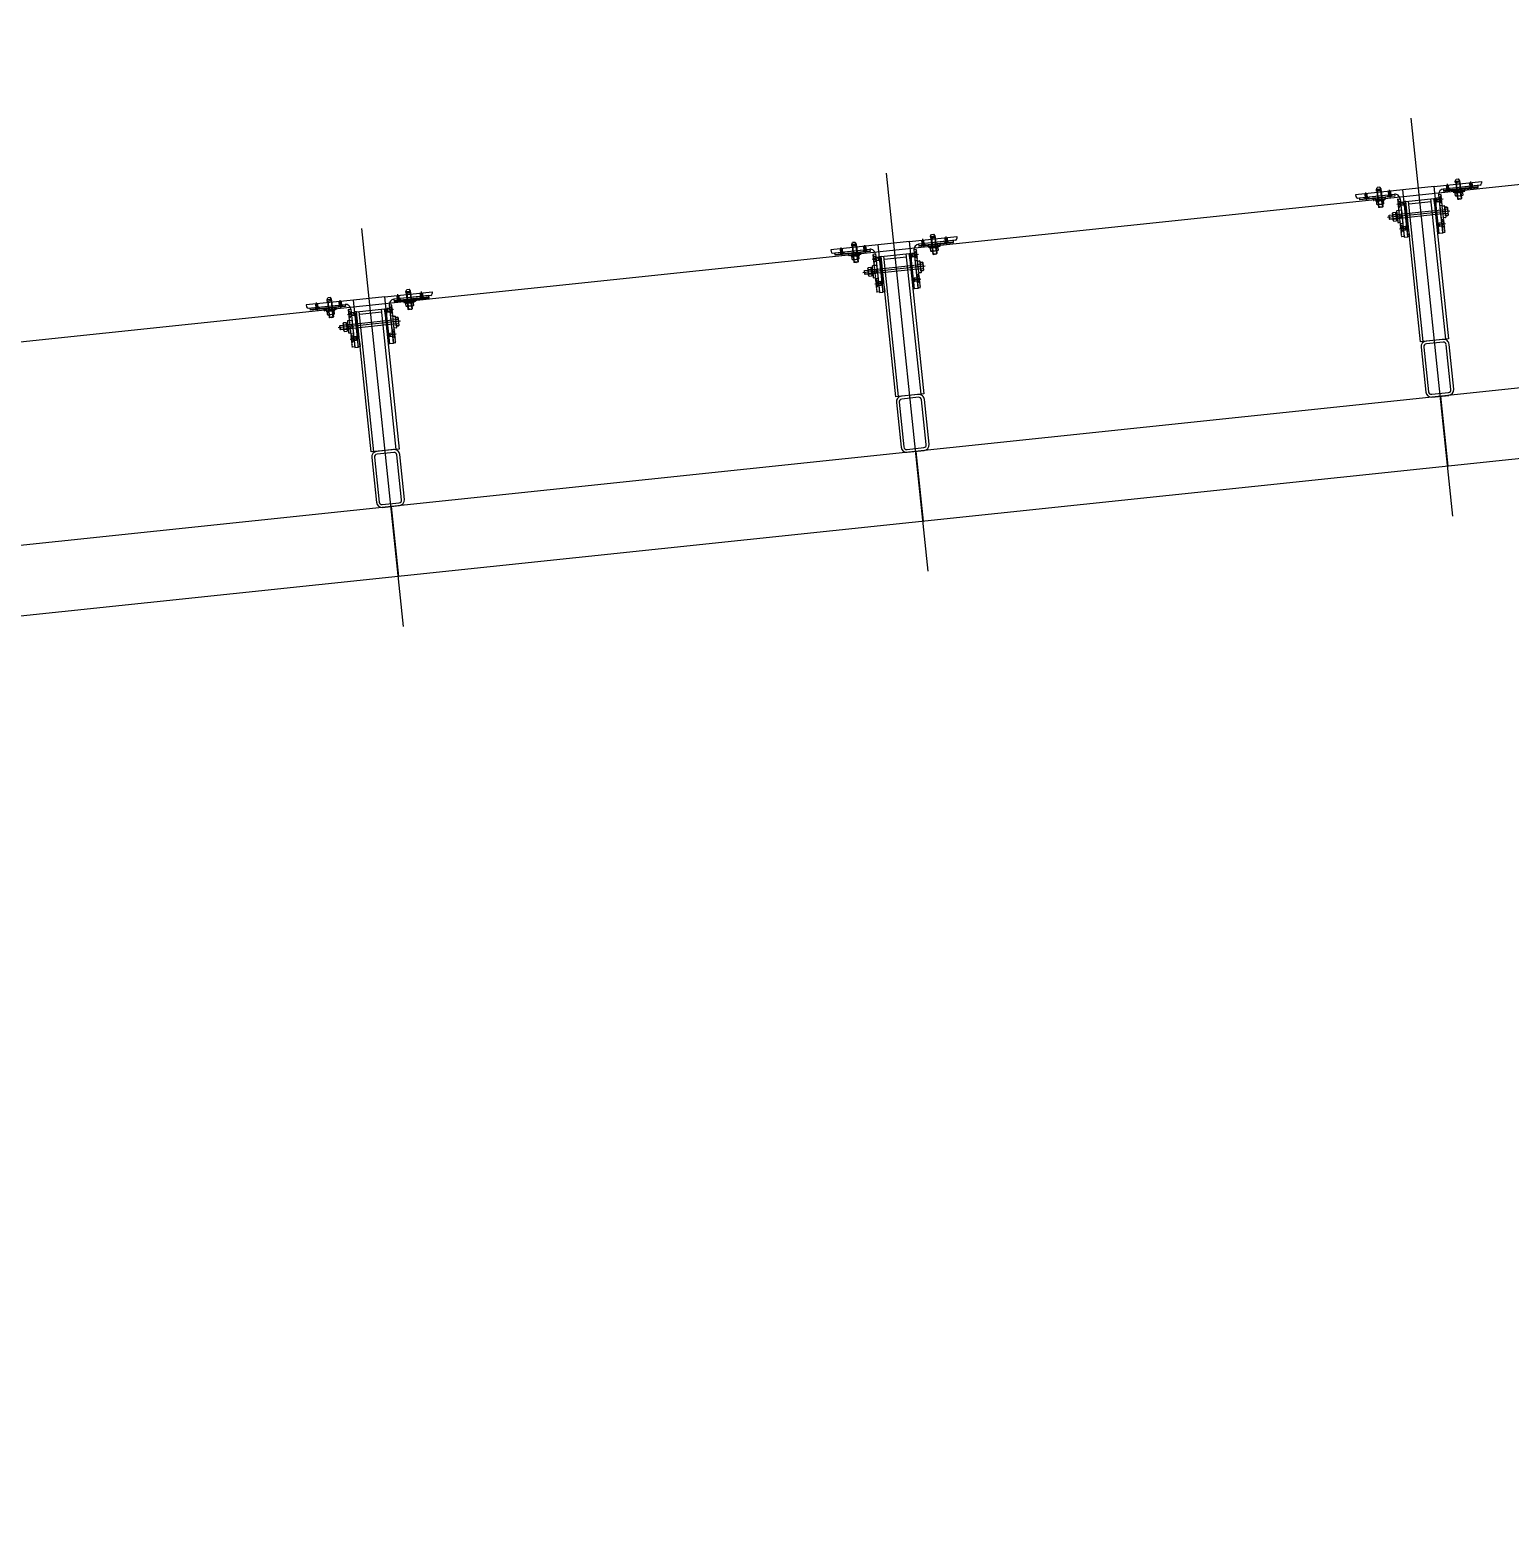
# Model space of a CAD drawing. Extents: x 809487 to 809680, y 818779 to 819225.
# Drawn here: x 809560.09 to 809564.299, y 818960.345 to 818964.567 of the extents above; entities that cross this region are included whole.
import ezdxf

# ---------------------------------------------------------------- set-up
doc = ezdxf.new("R2010")
doc.units = 0
for name, color, linetype in [('Default', 7, 'Continuous'), ('F-Glazing', 7, 'Continuous'), ('MAJ223__', 7, 'Continuous'), ('MAJ292_1', 7, 'Continuous'), ('MAJ292__', 7, 'Continuous'), ('MAJ314__scope', 7, 'Continuous'), ('MAJ318__', 7, 'Continuous'), ('MAJ322__', 7, 'Continuous'), ('MAJ325__', 7, 'Continuous'), ('MAJ520__', 7, 'Continuous'), ('WELDING', 7, 'Continuous')]:
    doc.layers.add(name, color=color, linetype=linetype)

# ---------------------------------------------------------------- blocks, each defined once
blk = doc.blocks.new('A$C62E2240C')
at = {"layer": 'MAJ223__'}
for p, q in [((-0.005, -0.01), (0.0181, -0.01)), ((0.005, -0.0058), (0.0135, -0.0058)), ((0.005, -0.0142), (0.0135, -0.0142)), ((0.0127, -0.005), (0.0127, -0.015))]:
    blk.add_line(p, q, dxfattribs=at)
blk.add_lwpolyline([(0, 0), (0.005, -0.005), (0.005, -0.015), (0, -0.02)], close=True, dxfattribs=at)
for points in [[(0, -0.0113), (0.0033, -0.0113), (0.0033, -0.0088), (0, -0.0088)], [(0.005, -0.005), (0.0127, -0.005), (0.0135, -0.0058), (0.0135, -0.0142), (0.0127, -0.015), (0.005, -0.015)]]:
    blk.add_lwpolyline(points, dxfattribs=at)
blk = doc.blocks.new('TM12NUT')
at = {"layer": 'Default'}
for p, q in [((0.0078, 0), (-0.0078, 0)), ((-0.0104, -0.0015), (-0.0104, -0.0085)), ((-0.0078, -0.01), (0.0078, -0.01)), ((-0.0052, -0.0085), (-0.0052, -0.0015)), ((0.0052, -0.0085), (0.0052, -0.0015)), ((0.0104, -0.0085), (0.0104, -0.0015))]:
    blk.add_line(p, q, dxfattribs=at)
for centre, radius, start, end in [((0, -0.0098), 0.00979, 57.7958, 122.2042), ((0.0078, -0.003), 0.00301, 30, 150), ((-0.0078, -0.003), 0.00301, 30, 150), ((-0.0078, -0.007), 0.00301, 210, 330), ((0, -0.0002), 0.00979, 237.7958, 302.2042), ((0.0078, -0.007), 0.00301, 210, 330)]:
    blk.add_arc(centre, radius, start, end, dxfattribs=at)
blk = doc.blocks.new('M12_WASH')
at = {"layer": 'Default'}
for p, q in [((0.0025, 0.0016), (0, 0.0009)), ((0, -0.0016), (0.0025, -0.0009))]:
    blk.add_line(p, q, dxfattribs=at)
blk.add_lwpolyline([(0, -0.012), (0.0025, -0.012), (0.0025, 0.012), (0, 0.012)], close=True, dxfattribs=at)
blk = doc.blocks.new('A$C392C4054')
at = {"layer": 'Default'}
for p, q in [((0.013, 0.05), (0, 0.05)), ((0.013, 0.047), (0, 0.047)), ((0.0016, 0.0468), (0.0016, 0)), ((0.0114, 0.0468), (0.0114, 0))]:
    blk.add_line(p, q, dxfattribs=at)
at = {"layer": 'MAJ292_1'}
for p, q in [((0.0005, 0.047), (0.0005, 0.0468)), ((0.0125, 0.047), (0.0125, 0.0468))]:
    blk.add_line(p, q, dxfattribs=at)
at = {"layer": 'MAJ318__'}
for p, q in [((0, 0.0517), (0.003, 0.057)), ((0, 0.0468), (0, 0.0517)), ((0.013, 0.0515), (0, 0.0515)), ((0.013, 0.0468), (0, 0.0468)), ((0.0005, 0.0468), (0.0005, 0.0011)), ((0.01, 0.057), (0.003, 0.057)), ((0.013, 0.0517), (0.01, 0.057)), ((0.0125, 0.0468), (0.0125, 0.0011)), ((0.013, 0.0468), (0.013, 0.0517)), ((0.0005, 0.0011), (0.0016, 0)), ((0.0125, 0.0011), (0.0005, 0.0011)), ((0.0054, 0), (0.0016, 0)), ((0.0065, 0.0011), (0.0054, 0)), ((0.0065, 0.0011), (0.0076, 0)), ((0.0114, 0), (0.0076, 0)), ((0.0114, 0), (0.0125, 0.0011))]:
    blk.add_line(p, q, dxfattribs=at)
blk = doc.blocks.new('M06MC13')
at = {"layer": 'Default'}
for p, q in [((-0.005, 0), (0.018, 0)), ((0.003, 0.0025), (0.013, 0.0025)), ((0.0125, -0.003), (0.0125, 0.003)), ((0.003, -0.0025), (0.013, -0.0025))]:
    blk.add_line(p, q, dxfattribs=at)
blk.add_lwpolyline([(0, -0.006), (0.003, -0.003), (0.003, 0.003), (0, 0.006)], close=True, dxfattribs=at)
for points in [[(0, 0.00075), (0.002, 0.00075), (0.002, -0.00075), (0, -0.00075)], [(0.003, -0.003), (0.0125, -0.003), (0.013, -0.0025), (0.013, 0.0025), (0.0125, 0.003), (0.003, 0.003)]]:
    blk.add_lwpolyline(points, dxfattribs=at)
blk = doc.blocks.new('M12HB160')
at = {"layer": 'Default'}
for p, q in [((-0.013, 0), (0.165, 0)), ((0.125, 0.005), (0.16, 0.005)), ((0.159, -0.006), (0.159, 0.006)), ((0.125, -0.005), (0.16, -0.005))]:
    blk.add_line(p, q, dxfattribs=at)
blk.add_lwpolyline([(-0.0065, -0.012), (-0.008, -0.0105), (-0.008, 0.0105), (-0.0065, 0.012), (0, 0.012), (0, -0.012)], close=True, dxfattribs=at)
for points in [[(-0.0064, 0.006), (0, 0.006), (0, 0.012), (-0.0064, 0.012)], [(0, -0.006), (0.159, -0.006), (0.16, -0.005), (0.16, 0.005), (0.159, 0.006), (0, 0.006)], [(0.124, -0.006), (0.125, -0.005), (0.125, 0.005), (0.124, 0.006)], [(-0.0064, -0.012), (0, -0.012), (0, -0.006), (-0.0064, -0.006)]]:
    blk.add_lwpolyline(points, dxfattribs=at)
for centre, radius, start, end in [((-0.0044, 0.009), 0.0036, 123.6264, 236.3736), ((0.004, 0), 0.012, 150, 210), ((-0.0044, -0.009), 0.0036, 123.6264, 236.3736)]:
    blk.add_arc(centre, radius, start, end, dxfattribs=at)
blk = doc.blocks.new('M12_NUT1')
at = {"layer": 'Default'}
blk.add_lwpolyline([(0.01, 0.0105), (0.01, -0.0105), (0.0085, -0.012), (0.0015, -0.012), (0, -0.0105), (0, 0.0105), (0.0015, 0.012), (0.0085, 0.012)], close=True, dxfattribs=at)
for points in [[(0.0016, 0.006), (0.0084, 0.006)], [(0.0016, 0.006), (0.0084, 0.006)], [(0.0084, -0.006), (0.0016, -0.006)], [(0.0084, -0.006), (0.0016, -0.006)]]:
    blk.add_lwpolyline(points, dxfattribs=at)
for centre, radius, start, end in [((0.0036, 0.009), 0.0036, 123.6264, 236.3736), ((0.012, 0), 0.012, 150, 210), ((0.0064, 0.009), 0.0036, 303.6264, 56.3736), ((-0.002, 0), 0.012, 330, 30), ((0.0036, -0.009), 0.0036, 123.6264, 236.3736), ((0.0064, -0.009), 0.0036, 303.6264, 56.3736)]:
    blk.add_arc(centre, radius, start, end, dxfattribs=at)

msp = doc.modelspace()

# ---------------------------------------------------------------- linework, layer by layer
at = {"layer": 'F-Glazing'}
for p, q in [((809564.1364, 818963.1837), (809564.0174, 818964.3155)), ((809562.6446, 818963.0269), (809562.5257, 818964.1587)), ((809564.0831, 818964.1213), (809563.9936, 818964.1119)), ((809564.0831, 818964.1213), (809564.0831, 818964.1213)), ((809564.0109, 818964.0715), (809564.0746, 818964.0782)), ((809561.1528, 818962.8701), (809561.0339, 818964.0019)), ((809562.5913, 818963.9645), (809562.5018, 818963.9551)), ((809562.5913, 818963.9645), (809562.5913, 818963.9645)), ((809562.5191, 818963.9147), (809562.5828, 818963.9214)), ((809561.0995, 818963.8077), (809561.01, 818963.7983)), ((809561.0995, 818963.8077), (809561.0995, 818963.8077)), ((809561.0273, 818963.7579), (809561.091, 818963.7646))]:
    msp.add_line(p, q, dxfattribs=at)
for points in [[(809564.0021, 818964.0786), (809563.9971, 818964.0781), (809564.0125, 818963.9794), (809564.0076, 818963.9789)], [(809564.0817, 818964.087), (809564.0867, 818964.0875), (809564.0921, 818963.9878), (809564.0971, 818963.9883)], [(809562.5103, 818963.9219), (809562.5054, 818963.9213), (809562.5208, 818963.8226), (809562.5158, 818963.8221)], [(809562.5899, 818963.9302), (809562.5949, 818963.9307), (809562.6003, 818963.831), (809562.6053, 818963.8315)], [(809561.0981, 818963.7734), (809561.1031, 818963.7739), (809561.1085, 818963.6742), (809561.1135, 818963.6747)], [(809561.0186, 818963.7651), (809561.0136, 818963.7645), (809561.029, 818963.6658), (809561.024, 818963.6653)]]:
    msp.add_lwpolyline(points, close=True, dxfattribs=at)
at = {"layer": 'MAJ223__'}
for points in [[(809563.986, 818964.0165), (809563.9874, 818964.0181), (809563.9857, 818964.0195), (809563.987, 818964.0211), (809563.9854, 818964.0225), (809563.9867, 818964.0241), (809563.9851, 818964.0254), (809563.9864, 818964.0271), (809563.9848, 818964.0284), (809563.9861, 818964.0301), (809563.9845, 818964.0314), (809563.9858, 818964.0331), (809563.9841, 818964.0344), (809563.9855, 818964.036), (809563.9838, 818964.0374), (809563.9852, 818964.039), (809563.9835, 818964.0404), (809563.9849, 818964.042), (809563.9832, 818964.0433), (809563.9845, 818964.045), (809563.9829, 818964.0463), (809563.9842, 818964.048), (809563.9826, 818964.0493), (809563.9839, 818964.051), (809563.9823, 818964.0523), (809563.9836, 818964.0539), (809563.9896, 818964.0546), (809563.9936, 818964.0158), (809563.9877, 818964.0152)], [(809564.1103, 818964.0296), (809564.1087, 818964.0309), (809564.11, 818964.0325), (809564.1084, 818964.0339), (809564.1097, 818964.0355), (809564.1081, 818964.0369), (809564.1094, 818964.0385), (809564.1078, 818964.0398), (809564.1091, 818964.0415), (809564.1074, 818964.0428), (809564.1088, 818964.0445), (809564.1071, 818964.0458), (809564.1085, 818964.0475), (809564.1068, 818964.0488), (809564.1081, 818964.0504), (809564.1065, 818964.0518), (809564.1078, 818964.0534), (809564.1062, 818964.0548), (809564.1075, 818964.0564), (809564.1059, 818964.0577), (809564.1072, 818964.0594), (809564.1056, 818964.0607), (809564.1069, 818964.0624), (809564.1052, 818964.0637), (809564.1066, 818964.0654), (809564.1049, 818964.0667), (809564.099, 818964.0661), (809564.103, 818964.0273), (809564.109, 818964.0279)], [(809562.6186, 818963.8728), (809562.6169, 818963.8741), (809562.6182, 818963.8758), (809562.6166, 818963.8771), (809562.6179, 818963.8787), (809562.6163, 818963.8801), (809562.6176, 818963.8817), (809562.616, 818963.8831), (809562.6173, 818963.8847), (809562.6157, 818963.886), (809562.617, 818963.8877), (809562.6153, 818963.889), (809562.6167, 818963.8907), (809562.615, 818963.892), (809562.6164, 818963.8937), (809562.6147, 818963.895), (809562.616, 818963.8966), (809562.6144, 818963.898), (809562.6157, 818963.8996), (809562.6141, 818963.901), (809562.6154, 818963.9026), (809562.6138, 818963.9039), (809562.6151, 818963.9056), (809562.6135, 818963.9069), (809562.6148, 818963.9086), (809562.6131, 818963.9099), (809562.6072, 818963.9093), (809562.6113, 818963.8705), (809562.6172, 818963.8711)], [(809562.4942, 818963.8597), (809562.4956, 818963.8614), (809562.4939, 818963.8627), (809562.4953, 818963.8643), (809562.4936, 818963.8657), (809562.495, 818963.8673), (809562.4933, 818963.8687), (809562.4946, 818963.8703), (809562.493, 818963.8716), (809562.4943, 818963.8733), (809562.4927, 818963.8746), (809562.494, 818963.8763), (809562.4924, 818963.8776), (809562.4937, 818963.8793), (809562.492, 818963.8806), (809562.4934, 818963.8822), (809562.4917, 818963.8836), (809562.4931, 818963.8852), (809562.4914, 818963.8866), (809562.4928, 818963.8882), (809562.4911, 818963.8895), (809562.4924, 818963.8912), (809562.4908, 818963.8925), (809562.4921, 818963.8942), (809562.4905, 818963.8955), (809562.4918, 818963.8972), (809562.4978, 818963.8978), (809562.5019, 818963.859), (809562.4959, 818963.8584)], [(809561.0025, 818963.7029), (809561.0038, 818963.7046), (809561.0021, 818963.7059), (809561.0035, 818963.7075), (809561.0018, 818963.7089), (809561.0032, 818963.7105), (809561.0015, 818963.7119), (809561.0029, 818963.7135), (809561.0012, 818963.7148), (809561.0025, 818963.7165), (809561.0009, 818963.7178), (809561.0022, 818963.7195), (809561.0006, 818963.7208), (809561.0019, 818963.7225), (809561.0003, 818963.7238), (809561.0016, 818963.7254), (809561, 818963.7268), (809561.0013, 818963.7284), (809560.9996, 818963.7298), (809561.001, 818963.7314), (809560.9993, 818963.7327), (809561.0007, 818963.7344), (809560.999, 818963.7357), (809561.0003, 818963.7374), (809560.9987, 818963.7387), (809561, 818963.7404), (809561.006, 818963.741), (809561.0101, 818963.7022), (809561.0041, 818963.7016)], [(809561.1268, 818963.716), (809561.1251, 818963.7173), (809561.1265, 818963.719), (809561.1248, 818963.7203), (809561.1261, 818963.7219), (809561.1245, 818963.7233), (809561.1258, 818963.7249), (809561.1242, 818963.7263), (809561.1255, 818963.7279), (809561.1239, 818963.7292), (809561.1252, 818963.7309), (809561.1236, 818963.7322), (809561.1249, 818963.7339), (809561.1232, 818963.7352), (809561.1246, 818963.7369), (809561.1229, 818963.7382), (809561.1243, 818963.7398), (809561.1226, 818963.7412), (809561.124, 818963.7428), (809561.1223, 818963.7442), (809561.1236, 818963.7458), (809561.122, 818963.7471), (809561.1233, 818963.7488), (809561.1217, 818963.7501), (809561.123, 818963.7518), (809561.1214, 818963.7531), (809561.1154, 818963.7525), (809561.1195, 818963.7137), (809561.1254, 818963.7143)]]:
    msp.add_lwpolyline(points, close=True, dxfattribs=at)
at = {"layer": 'MAJ292__'}
for p, q in [((809564.052, 818963.6805), (809564.0101, 818964.0795)), ((809564.1157, 818963.6872), (809564.0737, 818964.0862)), ((809562.5602, 818963.5237), (809562.5183, 818963.9227)), ((809562.6239, 818963.5304), (809562.5819, 818963.9294)), ((809561.1321, 818963.3736), (809561.0902, 818963.7726)), ((809561.0684, 818963.3669), (809561.0265, 818963.7659))]:
    msp.add_line(p, q, dxfattribs=at)
for points in [[(809563.9978, 818963.9766), (809564.0077, 818963.9776), (809563.9936, 818964.1119), (809563.8593, 818964.0978), (809563.8599, 818964.0928)], [(809564.1072, 818963.9881), (809564.0972, 818963.9871), (809564.0831, 818964.1213), (809564.2174, 818964.1354), (809564.2179, 818964.1305)], [(809564.2134, 818964.125), (809564.109, 818964.114)], [(809563.8654, 818964.0884), (809563.9698, 818964.0993)], [(809563.9863, 818964.086), (809563.9978, 818963.9766)], [(809564.0957, 818964.0975), (809564.1072, 818963.9881)], [(809562.506, 818963.8198), (809562.5159, 818963.8209), (809562.5018, 818963.9551), (809562.3676, 818963.941), (809562.3681, 818963.936)], [(809562.3736, 818963.9316), (809562.478, 818963.9426)], [(809562.6154, 818963.8313), (809562.6054, 818963.8303), (809562.5913, 818963.9645), (809562.7256, 818963.9786), (809562.7261, 818963.9737)], [(809562.7217, 818963.9682), (809562.6172, 818963.9572)], [(809562.4945, 818963.9292), (809562.506, 818963.8198)], [(809562.6039, 818963.9407), (809562.6154, 818963.8313)], [(809561.1236, 818963.6745), (809561.1136, 818963.6735), (809561.0995, 818963.8077), (809561.2338, 818963.8218), (809561.2343, 818963.8169)], [(809561.0142, 818963.663), (809561.0241, 818963.6641), (809561.01, 818963.7983), (809560.8758, 818963.7842), (809560.8763, 818963.7792)], [(809560.8818, 818963.7748), (809560.9862, 818963.7858)], [(809561.1121, 818963.7839), (809561.1236, 818963.6745)], [(809561.2299, 818963.8114), (809561.1254, 818963.8004)], [(809561.0027, 818963.7724), (809561.0142, 818963.663)], [(809564.0457, 818963.6638), (809564.0591, 818963.5365)], [(809564.0537, 818963.6646), (809564.0671, 818963.5373)], [(809564.1077, 818963.6864), (809564.06, 818963.6813)], [(809564.1085, 818963.6784), (809564.0608, 818963.6734)], [(809564.1307, 818963.544), (809564.1173, 818963.6713)], [(809564.1387, 818963.5448), (809564.1253, 818963.6721)], [(809562.6159, 818963.5296), (809562.5682, 818963.5246)], [(809562.6168, 818963.5216), (809562.569, 818963.5166)], [(809564.0759, 818963.5302), (809564.1236, 818963.5352)], [(809564.0767, 818963.5222), (809564.1244, 818963.5272)], [(809562.5539, 818963.507), (809562.5673, 818963.3797)], [(809562.5619, 818963.5078), (809562.5753, 818963.3805)], [(809562.6389, 818963.3872), (809562.6255, 818963.5145)], [(809562.6469, 818963.388), (809562.6335, 818963.5153)], [(809561.0701, 818963.351), (809561.0835, 818963.2237)], [(809561.1241, 818963.3728), (809561.0764, 818963.3678)], [(809561.125, 818963.3648), (809561.0772, 818963.3598)], [(809561.1471, 818963.2304), (809561.1338, 818963.3577)], [(809561.1551, 818963.2312), (809561.1417, 818963.3585)], [(809562.5841, 818963.3734), (809562.6318, 818963.3784)], [(809562.5849, 818963.3654), (809562.6326, 818963.3704)], [(809561.0622, 818963.3502), (809561.0755, 818963.2229)], [(809561.0923, 818963.2166), (809561.14, 818963.2216)], [(809561.0931, 818963.2086), (809561.1409, 818963.2137)]]:
    msp.add_lwpolyline(points, dxfattribs=at)
for points in [[(809564.1236, 818963.688), (809564.0441, 818963.6797), (809564.0021, 818964.0786), (809564.0817, 818964.087)], [(809562.6318, 818963.5312), (809562.5523, 818963.5229), (809562.5103, 818963.9219), (809562.5899, 818963.9302)], [(809561.14, 818963.3745), (809561.0605, 818963.3661), (809561.0186, 818963.7651), (809561.0981, 818963.7734)]]:
    msp.add_lwpolyline(points, close=True, dxfattribs=at)
for centre, radius, start, end in [((809564.1106, 818964.0991), 0.015, 96, 186), ((809564.2129, 818964.1299), 0.005, 276, 6), ((809563.8648, 818964.0933), 0.005, 186, 276), ((809563.9713, 818964.0844), 0.015, 6, 96), ((809562.4796, 818963.9276), 0.015, 6, 96), ((809562.6188, 818963.9423), 0.015, 96, 186), ((809562.7211, 818963.9731), 0.005, 276, 6), ((809562.373, 818963.9366), 0.005, 186, 276), ((809561.2293, 818963.8163), 0.005, 276, 6), ((809560.8813, 818963.7798), 0.005, 186, 276), ((809560.9878, 818963.7708), 0.015, 6, 96), ((809561.127, 818963.7855), 0.015, 96, 186), ((809564.0616, 818963.6654), 0.016, 96, 186), ((809564.0616, 818963.6654), 0.008, 96, 186), ((809564.1094, 818963.6705), 0.016, 6, 96), ((809564.1094, 818963.6705), 0.008, 6, 96), ((809562.5699, 818963.5086), 0.016, 96, 186), ((809562.6176, 818963.5137), 0.016, 6, 96), ((809562.6176, 818963.5137), 0.008, 6, 96), ((809564.075, 818963.5381), 0.016, 186, 276), ((809564.075, 818963.5381), 0.008, 186, 276), ((809564.1228, 818963.5432), 0.008, 276, 6), ((809564.1228, 818963.5432), 0.016, 276, 6), ((809562.5699, 818963.5086), 0.008, 96, 186), ((809561.0781, 818963.3518), 0.016, 96, 186), ((809561.0781, 818963.3518), 0.008, 96, 186), ((809561.1258, 818963.3569), 0.016, 6, 96), ((809561.1258, 818963.3569), 0.008, 6, 96), ((809562.5832, 818963.3813), 0.016, 186, 276), ((809562.5832, 818963.3813), 0.008, 186, 276), ((809562.631, 818963.3864), 0.008, 276, 6), ((809562.631, 818963.3864), 0.016, 276, 6), ((809561.0914, 818963.2246), 0.008, 186, 276), ((809561.1392, 818963.2296), 0.008, 276, 6), ((809561.1392, 818963.2296), 0.016, 276, 6), ((809561.0914, 818963.2246), 0.016, 186, 276)]:
    msp.add_arc(centre, radius, start, end, dxfattribs=at)
at = {"layer": 'MAJ314__scope'}
for p, q in [((809564.1006, 818963.5247), (809564.1215, 818963.3258)), ((809562.6088, 818963.3679), (809562.6297, 818963.169)), ((809561.117, 818963.2111), (809561.1379, 818963.0122))]:
    msp.add_line(p, q, dxfattribs=at)
for points in [[(809568.5158, 818964.5671), (809535.677, 818961.1156)], [(809568.8743, 818964.0265), (809535.7388, 818960.5438)], [(809568.8952, 818963.8276), (809535.7598, 818960.3449)]]:
    msp.add_lwpolyline(points, dxfattribs=at)
at = {"layer": 'MAJ322__'}
for points in [[(809564.2085, 818964.1184), (809564.2079, 818964.1244), (809564.1086, 818964.1139), (809564.1092, 818964.108)], [(809563.8715, 818964.083), (809563.8709, 818964.089), (809563.9702, 818964.0994), (809563.9708, 818964.0934)], [(809563.9863, 818964.086), (809563.9976, 818963.9785), (809563.9901, 818963.9777), (809563.9914, 818963.9794), (809563.9898, 818963.9807), (809563.9911, 818963.9823), (809563.9895, 818963.9837), (809563.9908, 818963.9853), (809563.9892, 818963.9867), (809563.9905, 818963.9883), (809563.9888, 818963.9896), (809563.9902, 818963.9913), (809563.9885, 818963.9926), (809563.9899, 818963.9943), (809563.9882, 818963.9956), (809563.9896, 818963.9973), (809563.9879, 818963.9986), (809563.9892, 818964.0002), (809563.9876, 818964.0016), (809563.9889, 818964.0032), (809563.9873, 818964.0046), (809563.9886, 818964.0062), (809563.987, 818964.0075), (809563.9883, 818964.0092), (809563.9867, 818964.0105), (809563.988, 818964.0122), (809563.9863, 818964.0135), (809563.9877, 818964.0152), (809563.986, 818964.0165), (809563.9874, 818964.0181), (809563.9857, 818964.0195), (809563.987, 818964.0211), (809563.9854, 818964.0225), (809563.9867, 818964.0241), (809563.9851, 818964.0254), (809563.9864, 818964.0271), (809563.9848, 818964.0284), (809563.9861, 818964.0301), (809563.9845, 818964.0314), (809563.9858, 818964.0331), (809563.9841, 818964.0344), (809563.9855, 818964.036), (809563.9838, 818964.0374), (809563.9852, 818964.039), (809563.9835, 818964.0404), (809563.9849, 818964.042), (809563.9832, 818964.0433), (809563.9845, 818964.045), (809563.9829, 818964.0463), (809563.9842, 818964.048), (809563.9826, 818964.0493), (809563.9839, 818964.051), (809563.9823, 818964.0523), (809563.9836, 818964.0539), (809563.9819, 818964.0553), (809563.9833, 818964.0569), (809563.9816, 818964.0583), (809563.983, 818964.0599), (809563.9813, 818964.0612), (809563.9827, 818964.0629), (809563.981, 818964.0642), (809563.9823, 818964.0659), (809563.9807, 818964.0672), (809563.982, 818964.0689), (809563.9804, 818964.0702), (809563.9817, 818964.0718), (809563.9801, 818964.0732), (809563.9814, 818964.0748), (809563.9798, 818964.0762), (809563.9811, 818964.0778), (809563.9794, 818964.0792), (809563.9808, 818964.0808), (809563.9791, 818964.0821), (809563.9805, 818964.0838), (809563.9805, 818964.0839), (809563.9788, 818964.0852)], [(809564.0957, 818964.0975), (809564.107, 818963.99), (809564.1144, 818963.9908), (809564.1128, 818963.9921), (809564.1141, 818963.9938), (809564.1125, 818963.9951), (809564.1138, 818963.9967), (809564.1121, 818963.9981), (809564.1135, 818963.9997), (809564.1118, 818964.0011), (809564.1132, 818964.0027), (809564.1115, 818964.004), (809564.1128, 818964.0057), (809564.1112, 818964.007), (809564.1125, 818964.0087), (809564.1109, 818964.01), (809564.1122, 818964.0117), (809564.1106, 818964.013), (809564.1119, 818964.0146), (809564.1103, 818964.016), (809564.1116, 818964.0176), (809564.1099, 818964.019), (809564.1113, 818964.0206), (809564.1096, 818964.0219), (809564.111, 818964.0236), (809564.1093, 818964.0249), (809564.1107, 818964.0266), (809564.109, 818964.0279), (809564.1103, 818964.0296), (809564.1087, 818964.0309), (809564.11, 818964.0325), (809564.1084, 818964.0339), (809564.1097, 818964.0355), (809564.1081, 818964.0369), (809564.1094, 818964.0385), (809564.1078, 818964.0398), (809564.1091, 818964.0415), (809564.1074, 818964.0428), (809564.1088, 818964.0445), (809564.1071, 818964.0458), (809564.1085, 818964.0475), (809564.1068, 818964.0488), (809564.1081, 818964.0504), (809564.1065, 818964.0518), (809564.1078, 818964.0534), (809564.1062, 818964.0548), (809564.1075, 818964.0564), (809564.1059, 818964.0577), (809564.1072, 818964.0594), (809564.1056, 818964.0607), (809564.1069, 818964.0624), (809564.1052, 818964.0637), (809564.1066, 818964.0654), (809564.1049, 818964.0667), (809564.1063, 818964.0683), (809564.1046, 818964.0697), (809564.106, 818964.0713), (809564.1043, 818964.0727), (809564.1056, 818964.0743), (809564.104, 818964.0757), (809564.1053, 818964.0773), (809564.1037, 818964.0786), (809564.105, 818964.0803), (809564.1034, 818964.0816), (809564.1047, 818964.0833), (809564.103, 818964.0846), (809564.1044, 818964.0862), (809564.1027, 818964.0876), (809564.1041, 818964.0892), (809564.1024, 818964.0906), (809564.1038, 818964.0922), (809564.1021, 818964.0936), (809564.1034, 818964.0952), (809564.1018, 818964.0965), (809564.1018, 818964.0966), (809564.1031, 818964.0983)], [(809562.3797, 818963.9262), (809562.3791, 818963.9322), (809562.4784, 818963.9426), (809562.4791, 818963.9366)], [(809562.6039, 818963.9407), (809562.6152, 818963.8332), (809562.6226, 818963.834), (809562.621, 818963.8353), (809562.6223, 818963.837), (809562.6207, 818963.8383), (809562.622, 818963.8399), (809562.6204, 818963.8413), (809562.6217, 818963.8429), (809562.62, 818963.8443), (809562.6214, 818963.8459), (809562.6197, 818963.8473), (809562.6211, 818963.8489), (809562.6194, 818963.8502), (809562.6208, 818963.8519), (809562.6191, 818963.8532), (809562.6204, 818963.8549), (809562.6188, 818963.8562), (809562.6201, 818963.8579), (809562.6185, 818963.8592), (809562.6198, 818963.8608), (809562.6182, 818963.8622), (809562.6195, 818963.8638), (809562.6178, 818963.8652), (809562.6192, 818963.8668), (809562.6175, 818963.8681), (809562.6189, 818963.8698), (809562.6172, 818963.8711), (809562.6186, 818963.8728), (809562.6169, 818963.8741), (809562.6182, 818963.8758), (809562.6166, 818963.8771), (809562.6179, 818963.8787), (809562.6163, 818963.8801), (809562.6176, 818963.8817), (809562.616, 818963.8831), (809562.6173, 818963.8847), (809562.6157, 818963.886), (809562.617, 818963.8877), (809562.6153, 818963.889), (809562.6167, 818963.8907), (809562.615, 818963.892), (809562.6164, 818963.8937), (809562.6147, 818963.895), (809562.616, 818963.8966), (809562.6144, 818963.898), (809562.6157, 818963.8996), (809562.6141, 818963.901), (809562.6154, 818963.9026), (809562.6138, 818963.9039), (809562.6151, 818963.9056), (809562.6135, 818963.9069), (809562.6148, 818963.9086), (809562.6131, 818963.9099), (809562.6145, 818963.9116), (809562.6128, 818963.9129), (809562.6142, 818963.9145), (809562.6125, 818963.9159), (809562.6139, 818963.9175), (809562.6122, 818963.9189), (809562.6135, 818963.9205), (809562.6119, 818963.9218), (809562.6132, 818963.9235), (809562.6116, 818963.9248), (809562.6129, 818963.9265), (809562.6113, 818963.9278), (809562.6126, 818963.9295), (809562.611, 818963.9308), (809562.6123, 818963.9324), (809562.6106, 818963.9338), (809562.612, 818963.9354), (809562.6103, 818963.9368), (809562.6117, 818963.9384), (809562.61, 818963.9397), (809562.61, 818963.9398), (809562.6113, 818963.9415)], [(809562.7167, 818963.9616), (809562.7161, 818963.9676), (809562.6168, 818963.9571), (809562.6174, 818963.9512)], [(809562.4945, 818963.9292), (809562.5058, 818963.8217), (809562.4983, 818963.8209), (809562.4997, 818963.8226), (809562.498, 818963.8239), (809562.4993, 818963.8255), (809562.4977, 818963.8269), (809562.499, 818963.8285), (809562.4974, 818963.8299), (809562.4987, 818963.8315), (809562.4971, 818963.8329), (809562.4984, 818963.8345), (809562.4968, 818963.8358), (809562.4981, 818963.8375), (809562.4964, 818963.8388), (809562.4978, 818963.8405), (809562.4961, 818963.8418), (809562.4975, 818963.8435), (809562.4958, 818963.8448), (809562.4971, 818963.8464), (809562.4955, 818963.8478), (809562.4968, 818963.8494), (809562.4952, 818963.8508), (809562.4965, 818963.8524), (809562.4949, 818963.8537), (809562.4962, 818963.8554), (809562.4946, 818963.8567), (809562.4959, 818963.8584), (809562.4942, 818963.8597), (809562.4956, 818963.8614), (809562.4939, 818963.8627), (809562.4953, 818963.8643), (809562.4936, 818963.8657), (809562.495, 818963.8673), (809562.4933, 818963.8687), (809562.4946, 818963.8703), (809562.493, 818963.8716), (809562.4943, 818963.8733), (809562.4927, 818963.8746), (809562.494, 818963.8763), (809562.4924, 818963.8776), (809562.4937, 818963.8793), (809562.492, 818963.8806), (809562.4934, 818963.8822), (809562.4917, 818963.8836), (809562.4931, 818963.8852), (809562.4914, 818963.8866), (809562.4928, 818963.8882), (809562.4911, 818963.8895), (809562.4924, 818963.8912), (809562.4908, 818963.8925), (809562.4921, 818963.8942), (809562.4905, 818963.8955), (809562.4918, 818963.8972), (809562.4902, 818963.8985), (809562.4915, 818963.9001), (809562.4899, 818963.9015), (809562.4912, 818963.9031), (809562.4895, 818963.9045), (809562.4909, 818963.9061), (809562.4892, 818963.9074), (809562.4906, 818963.9091), (809562.4889, 818963.9104), (809562.4902, 818963.9121), (809562.4886, 818963.9134), (809562.4899, 818963.9151), (809562.4883, 818963.9164), (809562.4896, 818963.918), (809562.488, 818963.9194), (809562.4893, 818963.921), (809562.4877, 818963.9224), (809562.489, 818963.924), (809562.4873, 818963.9253), (809562.4887, 818963.927), (809562.4887, 818963.9271), (809562.487, 818963.9284)], [(809560.888, 818963.7694), (809560.8873, 818963.7754), (809560.9866, 818963.7858), (809560.9873, 818963.7798)], [(809561.1121, 818963.7839), (809561.1234, 818963.6764), (809561.1309, 818963.6772), (809561.1292, 818963.6785), (809561.1305, 818963.6802), (809561.1289, 818963.6815), (809561.1302, 818963.6832), (809561.1286, 818963.6845), (809561.1299, 818963.6861), (809561.1283, 818963.6875), (809561.1296, 818963.6891), (809561.1279, 818963.6905), (809561.1293, 818963.6921), (809561.1276, 818963.6934), (809561.129, 818963.6951), (809561.1273, 818963.6964), (809561.1287, 818963.6981), (809561.127, 818963.6994), (809561.1283, 818963.7011), (809561.1267, 818963.7024), (809561.128, 818963.704), (809561.1264, 818963.7054), (809561.1277, 818963.707), (809561.1261, 818963.7084), (809561.1274, 818963.71), (809561.1258, 818963.7113), (809561.1271, 818963.713), (809561.1254, 818963.7143), (809561.1268, 818963.716), (809561.1251, 818963.7173), (809561.1265, 818963.719), (809561.1248, 818963.7203), (809561.1261, 818963.7219), (809561.1245, 818963.7233), (809561.1258, 818963.7249), (809561.1242, 818963.7263), (809561.1255, 818963.7279), (809561.1239, 818963.7292), (809561.1252, 818963.7309), (809561.1236, 818963.7322), (809561.1249, 818963.7339), (809561.1232, 818963.7352), (809561.1246, 818963.7369), (809561.1229, 818963.7382), (809561.1243, 818963.7398), (809561.1226, 818963.7412), (809561.124, 818963.7428), (809561.1223, 818963.7442), (809561.1236, 818963.7458), (809561.122, 818963.7471), (809561.1233, 818963.7488), (809561.1217, 818963.7501), (809561.123, 818963.7518), (809561.1214, 818963.7531), (809561.1227, 818963.7548), (809561.121, 818963.7561), (809561.1224, 818963.7577), (809561.1207, 818963.7591), (809561.1221, 818963.7607), (809561.1204, 818963.7621), (809561.1218, 818963.7637), (809561.1201, 818963.765), (809561.1214, 818963.7667), (809561.1198, 818963.768), (809561.1211, 818963.7697), (809561.1195, 818963.771), (809561.1208, 818963.7727), (809561.1192, 818963.774), (809561.1205, 818963.7756), (809561.1189, 818963.777), (809561.1202, 818963.7786), (809561.1185, 818963.78), (809561.1199, 818963.7816), (809561.1182, 818963.7829), (809561.1182, 818963.783), (809561.1196, 818963.7847)], [(809561.225, 818963.8048), (809561.2243, 818963.8108), (809561.125, 818963.8003), (809561.1256, 818963.7944)], [(809561.0027, 818963.7724), (809561.014, 818963.6649), (809561.0065, 818963.6641), (809561.0079, 818963.6658), (809561.0062, 818963.6671), (809561.0076, 818963.6688), (809561.0059, 818963.6701), (809561.0072, 818963.6717), (809561.0056, 818963.6731), (809561.0069, 818963.6747), (809561.0053, 818963.6761), (809561.0066, 818963.6777), (809561.005, 818963.679), (809561.0063, 818963.6807), (809561.0047, 818963.682), (809561.006, 818963.6837), (809561.0043, 818963.685), (809561.0057, 818963.6867), (809561.004, 818963.688), (809561.0054, 818963.6896), (809561.0037, 818963.691), (809561.005, 818963.6926), (809561.0034, 818963.694), (809561.0047, 818963.6956), (809561.0031, 818963.6969), (809561.0044, 818963.6986), (809561.0028, 818963.6999), (809561.0041, 818963.7016), (809561.0025, 818963.7029), (809561.0038, 818963.7046), (809561.0021, 818963.7059), (809561.0035, 818963.7075), (809561.0018, 818963.7089), (809561.0032, 818963.7105), (809561.0015, 818963.7119), (809561.0029, 818963.7135), (809561.0012, 818963.7148), (809561.0025, 818963.7165), (809561.0009, 818963.7178), (809561.0022, 818963.7195), (809561.0006, 818963.7208), (809561.0019, 818963.7225), (809561.0003, 818963.7238), (809561.0016, 818963.7254), (809561, 818963.7268), (809561.0013, 818963.7284), (809560.9996, 818963.7298), (809561.001, 818963.7314), (809560.9993, 818963.7327), (809561.0007, 818963.7344), (809560.999, 818963.7357), (809561.0003, 818963.7374), (809560.9987, 818963.7387), (809561, 818963.7404), (809560.9984, 818963.7417), (809560.9997, 818963.7433), (809560.9981, 818963.7447), (809560.9994, 818963.7463), (809560.9978, 818963.7477), (809560.9991, 818963.7493), (809560.9974, 818963.7506), (809560.9988, 818963.7523), (809560.9971, 818963.7536), (809560.9985, 818963.7553), (809560.9968, 818963.7566), (809560.9982, 818963.7583), (809560.9965, 818963.7596), (809560.9978, 818963.7612), (809560.9962, 818963.7626), (809560.9975, 818963.7642), (809560.9959, 818963.7656), (809560.9972, 818963.7672), (809560.9956, 818963.7685), (809560.9969, 818963.7702), (809560.9969, 818963.7703), (809560.9952, 818963.7716)]]:
    msp.add_lwpolyline(points, close=True, dxfattribs=at)
for points in [[(809564.1706, 818964.1094), (809564.1699, 818964.1159), (809564.1361, 818964.1123), (809564.1368, 818964.1058)], [(809563.9105, 818964.0821), (809563.9098, 818964.0885), (809563.9436, 818964.0921), (809563.9443, 818964.0856)], [(809563.9434, 818964.0845), (809563.9306, 818964.0832), (809563.9278, 818964.0844), (809563.9254, 818964.0826), (809563.9116, 818964.0812)], [(809564.1379, 818964.105), (809564.1507, 818964.1063), (809564.1532, 818964.1081), (809564.1559, 818964.1068), (809564.1697, 818964.1083)], [(809563.9763, 818964.0512), (809563.9777, 818964.0383), (809563.9795, 818964.0359), (809563.9782, 818964.0332), (809563.9797, 818964.0193)], [(809563.9845, 818964.0314), (809563.9858, 818964.0331), (809563.9841, 818964.0344), (809563.9855, 818964.036), (809563.9838, 818964.0374), (809563.9852, 818964.039), (809563.9835, 818964.0404), (809563.9849, 818964.042), (809563.9832, 818964.0433), (809563.9845, 818964.045), (809563.9829, 818964.0463), (809563.9842, 818964.048), (809563.9826, 818964.0493), (809563.9839, 818964.051), (809563.9823, 818964.0523), (809563.9822, 818964.0528), (809563.9772, 818964.0523)], [(809563.9808, 818964.0185), (809563.9858, 818964.019), (809563.9857, 818964.0195), (809563.987, 818964.0211), (809563.9854, 818964.0225), (809563.9867, 818964.0241), (809563.9851, 818964.0254), (809563.9864, 818964.0271), (809563.9848, 818964.0284), (809563.9861, 818964.0301), (809563.9845, 818964.0314)], [(809564.1088, 818964.0445), (809564.1071, 818964.0458), (809564.1085, 818964.0475), (809564.1068, 818964.0488), (809564.1081, 818964.0504), (809564.1065, 818964.0518), (809564.1078, 818964.0534), (809564.1062, 818964.0548), (809564.1075, 818964.0564), (809564.1059, 818964.0577), (809564.1072, 818964.0594), (809564.1056, 818964.0607), (809564.1069, 818964.0624), (809564.1052, 818964.0637), (809564.1066, 818964.0654), (809564.1065, 818964.0659), (809564.1115, 818964.0664)], [(809564.1151, 818964.0326), (809564.1101, 818964.032), (809564.11, 818964.0325), (809564.1084, 818964.0339), (809564.1097, 818964.0355), (809564.1081, 818964.0369), (809564.1094, 818964.0385), (809564.1078, 818964.0398), (809564.1091, 818964.0415), (809564.1074, 818964.0428), (809564.1088, 818964.0445)], [(809564.1126, 818964.0655), (809564.1139, 818964.0527), (809564.1127, 818964.0499), (809564.1145, 818964.0475), (809564.1159, 818964.0337)], [(809562.6788, 818963.9526), (809562.6782, 818963.9591), (809562.6443, 818963.9555), (809562.645, 818963.949)], [(809562.6461, 818963.9482), (809562.659, 818963.9495), (809562.6614, 818963.9513), (809562.6641, 818963.9501), (809562.678, 818963.9515)], [(809562.4187, 818963.9253), (809562.418, 818963.9317), (809562.4518, 818963.9353), (809562.4525, 818963.9288)], [(809562.4516, 818963.9277), (809562.4388, 818963.9264), (809562.436, 818963.9276), (809562.4336, 818963.9258), (809562.4198, 818963.9244)], [(809562.617, 818963.8877), (809562.6153, 818963.889), (809562.6167, 818963.8907), (809562.615, 818963.892), (809562.6164, 818963.8937), (809562.6147, 818963.895), (809562.616, 818963.8966), (809562.6144, 818963.898), (809562.6157, 818963.8996), (809562.6141, 818963.901), (809562.6154, 818963.9026), (809562.6138, 818963.9039), (809562.6151, 818963.9056), (809562.6135, 818963.9069), (809562.6148, 818963.9086), (809562.6147, 818963.9091), (809562.6197, 818963.9096)], [(809562.6208, 818963.9087), (809562.6222, 818963.8959), (809562.6209, 818963.8931), (809562.6227, 818963.8907), (809562.6242, 818963.8769)], [(809562.4846, 818963.8944), (809562.4859, 818963.8816), (809562.4877, 818963.8791), (809562.4865, 818963.8764), (809562.4879, 818963.8626)], [(809562.4927, 818963.8746), (809562.494, 818963.8763), (809562.4924, 818963.8776), (809562.4937, 818963.8793), (809562.492, 818963.8806), (809562.4934, 818963.8822), (809562.4917, 818963.8836), (809562.4931, 818963.8852), (809562.4914, 818963.8866), (809562.4928, 818963.8882), (809562.4911, 818963.8895), (809562.4924, 818963.8912), (809562.4908, 818963.8925), (809562.4921, 818963.8942), (809562.4905, 818963.8955), (809562.4904, 818963.896), (809562.4855, 818963.8955)], [(809562.489, 818963.8617), (809562.494, 818963.8622), (809562.4939, 818963.8627), (809562.4953, 818963.8643), (809562.4936, 818963.8657), (809562.495, 818963.8673), (809562.4933, 818963.8687), (809562.4946, 818963.8703), (809562.493, 818963.8716), (809562.4943, 818963.8733), (809562.4927, 818963.8746)], [(809562.6233, 818963.8758), (809562.6183, 818963.8753), (809562.6182, 818963.8758), (809562.6166, 818963.8771), (809562.6179, 818963.8787), (809562.6163, 818963.8801), (809562.6176, 818963.8817), (809562.616, 818963.8831), (809562.6173, 818963.8847), (809562.6157, 818963.886), (809562.617, 818963.8877)], [(809560.9269, 818963.7685), (809560.9262, 818963.7749), (809560.96, 818963.7785), (809560.9607, 818963.772)], [(809561.1871, 818963.7958), (809561.1864, 818963.8023), (809561.1526, 818963.7987), (809561.1532, 818963.7923)], [(809561.1543, 818963.7914), (809561.1672, 818963.7927), (809561.1696, 818963.7945), (809561.1723, 818963.7933), (809561.1862, 818963.7947)], [(809560.9598, 818963.7709), (809560.947, 818963.7696), (809560.9442, 818963.7708), (809560.9418, 818963.769), (809560.928, 818963.7676)], [(809560.9928, 818963.7376), (809560.9941, 818963.7248), (809560.9959, 818963.7223), (809560.9947, 818963.7196), (809560.9961, 818963.7058)], [(809561.0009, 818963.7178), (809561.0022, 818963.7195), (809561.0006, 818963.7208), (809561.0019, 818963.7225), (809561.0003, 818963.7238), (809561.0016, 818963.7254), (809561, 818963.7268), (809561.0013, 818963.7284), (809560.9996, 818963.7298), (809561.001, 818963.7314), (809560.9993, 818963.7327), (809561.0007, 818963.7344), (809560.999, 818963.7357), (809561.0003, 818963.7374), (809560.9987, 818963.7387), (809560.9986, 818963.7392), (809560.9937, 818963.7387)], [(809561.1252, 818963.7309), (809561.1236, 818963.7322), (809561.1249, 818963.7339), (809561.1232, 818963.7352), (809561.1246, 818963.7369), (809561.1229, 818963.7382), (809561.1243, 818963.7398), (809561.1226, 818963.7412), (809561.124, 818963.7428), (809561.1223, 818963.7442), (809561.1236, 818963.7458), (809561.122, 818963.7471), (809561.1233, 818963.7488), (809561.1217, 818963.7501), (809561.123, 818963.7518), (809561.123, 818963.7523), (809561.1279, 818963.7528)], [(809561.1315, 818963.719), (809561.1265, 818963.7185), (809561.1265, 818963.719), (809561.1248, 818963.7203), (809561.1261, 818963.7219), (809561.1245, 818963.7233), (809561.1258, 818963.7249), (809561.1242, 818963.7263), (809561.1255, 818963.7279), (809561.1239, 818963.7292), (809561.1252, 818963.7309)], [(809561.129, 818963.7519), (809561.1304, 818963.7391), (809561.1292, 818963.7363), (809561.1309, 818963.7339), (809561.1324, 818963.7201)], [(809560.9972, 818963.7049), (809561.0022, 818963.7054), (809561.0021, 818963.7059), (809561.0035, 818963.7075), (809561.0018, 818963.7089), (809561.0032, 818963.7105), (809561.0015, 818963.7119), (809561.0029, 818963.7135), (809561.0012, 818963.7148), (809561.0025, 818963.7165), (809561.0009, 818963.7178)]]:
    msp.add_lwpolyline(points, dxfattribs=at)
for centre, start, end in [((809563.9115, 818964.0822), 186, 276), ((809563.9433, 818964.0855), 276, 6), ((809564.1378, 818964.1059), 186, 276), ((809564.1696, 818964.1093), 276, 6), ((809563.9773, 818964.0513), 96, 186), ((809564.1116, 818964.0654), 6, 96), ((809564.1149, 818964.0336), 276, 6), ((809563.9807, 818964.0195), 186, 276), ((809562.646, 818963.9492), 186, 276), ((809562.6778, 818963.9525), 276, 6), ((809562.4197, 818963.9254), 186, 276), ((809562.4515, 818963.9287), 276, 6), ((809562.6198, 818963.9086), 6, 96), ((809562.4856, 818963.8945), 96, 186), ((809562.4889, 818963.8627), 186, 276), ((809562.6232, 818963.8768), 276, 6), ((809561.1542, 818963.7924), 186, 276), ((809561.1861, 818963.7957), 276, 6), ((809560.9279, 818963.7686), 186, 276), ((809560.9597, 818963.7719), 276, 6), ((809560.9938, 818963.7377), 96, 186), ((809561.128, 818963.7518), 6, 96), ((809560.9971, 818963.7059), 186, 276), ((809561.1314, 818963.72), 276, 6)]:
    msp.add_arc(centre, 0.001, start, end, dxfattribs=at)
at = {"layer": 'MAJ325__'}
for p, q in [((809564.2084, 818964.1199), (809564.109, 818964.1095)), ((809564.1701, 818964.1144), (809564.1363, 818964.1108)), ((809563.8714, 818964.0845), (809563.9707, 818964.0949)), ((809563.9099, 818964.087), (809563.9438, 818964.0906)), ((809562.7166, 818963.9631), (809562.6173, 818963.9527)), ((809562.6783, 818963.9576), (809562.6445, 818963.954)), ((809562.3796, 818963.9277), (809562.4789, 818963.9381)), ((809562.4182, 818963.9302), (809562.452, 818963.9338)), ((809560.8878, 818963.7709), (809560.9871, 818963.7813)), ((809560.9264, 818963.7734), (809560.9602, 818963.777)), ((809561.2248, 818963.8063), (809561.1255, 818963.7959)), ((809561.1865, 818963.8008), (809561.1527, 818963.7972))]:
    msp.add_line(p, q, dxfattribs=at)

# ---------------------------------------------------------------- block references
at = {"layer": 'MAJ223__'}
for name, p, yscale, rotation in [('M06MC13', (809563.9574, 818964.0935), -1.0000000000000004, 95.99999859916922), ('M06MC13', (809564.1888, 818964.1178), -1.0000000000000004, 95.99999859916922), ('A$C62E2240C', (809564.1021, 818964.0941), -1.0000000000000004, -174.0000014008308), ('A$C62E2240C', (809563.9902, 818963.9914), -1.0000000000000004, 5.999998599169207), ('M06MC13', (809562.4656, 818963.9367), -1.0000000000000004, 95.99999859926565), ('M06MC13', (809562.697, 818963.961), -1.0000000000000004, 95.99999859926565), ('A$C62E2240C', (809562.6103, 818963.9373), -1.0000000000000007, -174.00000140073436), ('M06MC13', (809561.2052, 818963.8043), -1.0000000000000004, 95.99999859926565), ('A$C62E2240C', (809562.4984, 818963.8346), -1.0000000000000004, 5.999998599265645), ('M06MC13', (809560.9739, 818963.7799), -1.0000000000000004, 95.99999859926565), ('A$C62E2240C', (809561.1185, 818963.7805), -1.0000000000000007, -174.00000140073436), ('A$C62E2240C', (809561.0066, 818963.6778), -1.0000000000000004, 5.999998599265645)]:
    msp.add_blockref(name, p, dxfattribs=dict(at, yscale=yscale, rotation=rotation))
for name, p, rotation in [('M06MC13', (809564.1223, 818964.1109), 95.99999859916922), ('M06MC13', (809563.8909, 818964.0865), 95.99999859916922), ('A$C62E2240C', (809563.9807, 818964.0813), 5.9999985991691975), ('A$C62E2240C', (809564.1115, 818964.0041), -174.0000014008308), ('M06MC13', (809562.3992, 818963.9297), 95.99999859926565), ('M06MC13', (809562.6305, 818963.9541), 95.99999859926565), ('A$C62E2240C', (809562.4889, 818963.9245), 5.999998599265634), ('A$C62E2240C', (809562.6197, 818963.8473), -174.00000140073436), ('M06MC13', (809561.1387, 818963.7973), 95.99999859926565), ('M06MC13', (809560.9074, 818963.773), 95.99999859926565), ('A$C62E2240C', (809560.9972, 818963.7677), 5.999998599265634), ('A$C62E2240C', (809561.1279, 818963.6905), -174.00000140073436)]:
    msp.add_blockref(name, p, dxfattribs=dict(at, rotation=rotation))
at = {"layer": 'MAJ292__'}
for name, p, yscale, rotation in [('M12_NUT1', (809563.9755, 818964.0355), -1.0000000000000004, -174.0000014008308), ('M12_WASH', (809563.978, 818964.0358), -1.0000000000000004, -174.0000014008308), ('M12_NUT1', (809562.4837, 818963.8787), -1.0000000000000007, -174.00000140073436), ('M12_WASH', (809562.4862, 818963.879), -1.0000000000000007, -174.00000140073436), ('M12_NUT1', (809560.9919, 818963.7219), -1.0000000000000007, -174.00000140073436), ('M12_WASH', (809560.9944, 818963.7222), -1.0000000000000007, -174.00000140073436)]:
    msp.add_blockref(name, p, dxfattribs=dict(at, yscale=yscale, rotation=rotation))
at = {"layer": 'MAJ520__'}
for name, p, rotation in [('M12_WASH', (809563.9286, 818964.0829), -84.0000014008308), ('TM12NUT', (809563.9288, 818964.0805), 5.9999985991691975), ('M12_WASH', (809562.4368, 818963.9262), -84.00000140073436), ('TM12NUT', (809562.437, 818963.9237), 5.999998599265634), ('M12_WASH', (809560.945, 818963.7694), -84.00000140073436), ('TM12NUT', (809560.9453, 818963.7669), 5.999998599265634)]:
    msp.add_blockref(name, p, dxfattribs=dict(at, rotation=rotation))
for name, p, yscale, rotation in [('M12_WASH', (809564.1527, 818964.1065), -1.0000000000000004, -84.00000140083078), ('TM12NUT', (809564.153, 818964.104), -1.0000000000000004, -174.0000014008308), ('M12HB160', (809564.1142, 818964.0501), -1.0000000000000004, -174.0000014008308), ('M12_WASH', (809562.6609, 818963.9497), -1.0000000000000004, -84.00000140073436), ('TM12NUT', (809562.6612, 818963.9472), -1.0000000000000007, -174.00000140073436), ('M12HB160', (809562.6224, 818963.8933), -1.0000000000000007, -174.00000140073436), ('M12_WASH', (809561.1692, 818963.7929), -1.0000000000000004, -84.00000140073436), ('TM12NUT', (809561.1694, 818963.7904), -1.0000000000000007, -174.00000140073436), ('M12HB160', (809561.1307, 818963.7365), -1.0000000000000007, -174.00000140073436)]:
    msp.add_blockref(name, p, dxfattribs=dict(at, yscale=yscale, rotation=rotation))
at = {"layer": 'WELDING'}
for p, rotation in [((809563.9243, 818964.0613), 5.9999985991691975), ((809562.4325, 818963.9045), 5.999998599265634), ((809560.9407, 818963.7477), 5.999998599265634)]:
    msp.add_blockref('A$C392C4054', p, dxfattribs=dict(at, rotation=rotation))
for p, yscale, rotation in [((809564.1614, 818964.0862), -1.0000000000000004, -174.0000014008308), ((809562.6696, 818963.9294), -1.0000000000000007, -174.00000140073436), ((809561.1778, 818963.7726), -1.0000000000000007, -174.00000140073436)]:
    msp.add_blockref('A$C392C4054', p, dxfattribs=dict(at, yscale=yscale, rotation=rotation))

doc.saveas('drawing.dxf')
